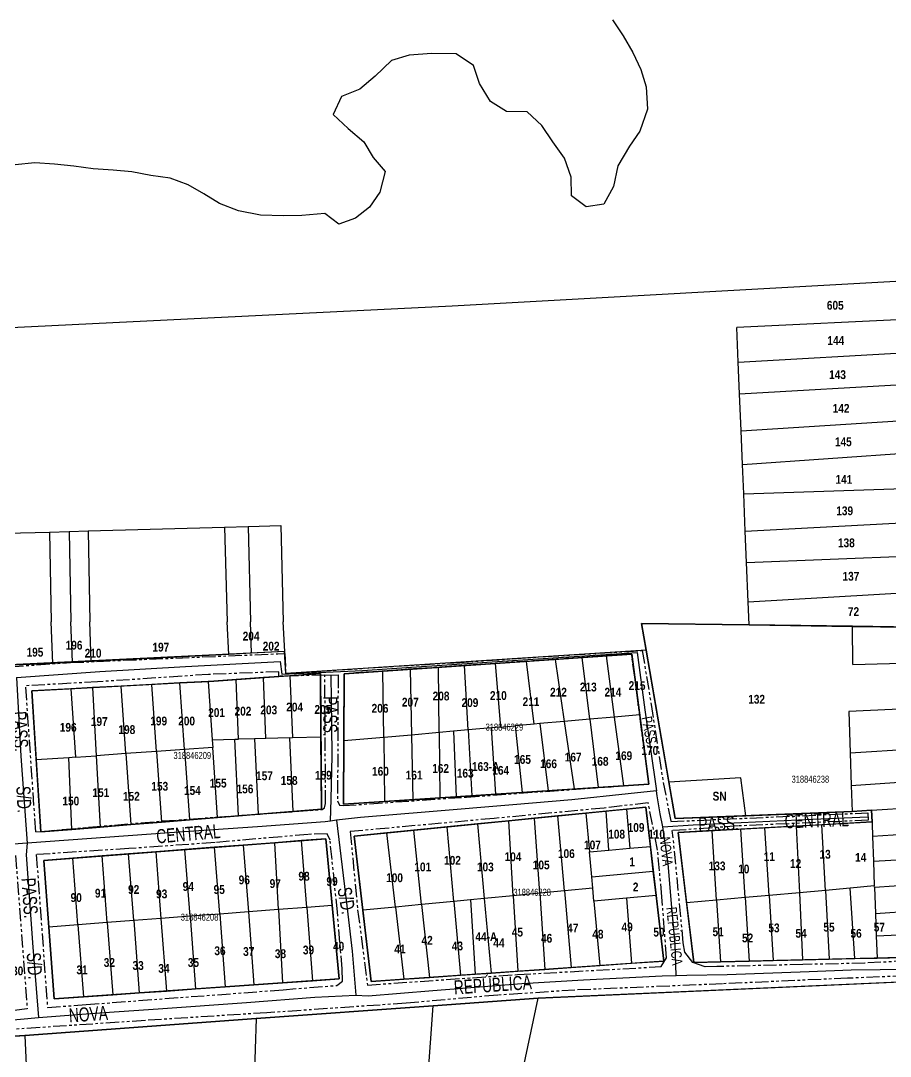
# Model space of a CAD drawing. Extents: x 204834 to 208707, y 4853033 to 4855981.
# Drawn here: x 206373.2 to 206620.5, y 4853595.8 to 4853890.3 of the extents above; entities that cross this region are included whole.
import ezdxf
from ezdxf.enums import TextEntityAlignment as Align

# ---------------------------------------------------------------- set-up
doc = ezdxf.new("R2010")
doc.units = 0
doc.header["$LTSCALE"] = 1.5
doc.header["$MEASUREMENT"] = 0
doc.linetypes.add('PHANTOMX2', pattern=[5, 2.5, -0.5, 0.5, -0.5, 0.5, -0.5])
for name, color, linetype in [('CD-MALHA-LOTES', 40, 'CONTINUOUS'), ('CD_TXT_QUADRA', 7, 'CONTINUOUS'), ('RU-QUADRAS', 6, 'CONTINUOUS'), ('SV-CAMINHO-TRILHA', 20, 'CONTINUOUS'), ('SV-EIXO-RUA-N-PAV', 6, 'CONTINUOUS'), ('SV-RUA-NAO-PAV-S-GUIA-C-GUIA', 7, 'PHANTOMX2'), ('SV-TXT-RUA-N-PAV-S-GUIA-C-GUIA', 7, 'CONTINUOUS'), ('Th_NmrPort', 7, 'CONTINUOUS')]:
    doc.layers.add(name, color=color, linetype=linetype)
doc.styles.add('3188-46-2D_TXT$0$Standard', font='ARIAL.TTF')
doc.styles.add('ARIAL', font='ARIAL.TTF')
doc.styles.get("Standard").update_dxf_attribs({"font": 'swisscbo.ttf'})

msp = doc.modelspace()

# ---------------------------------------------------------------- linework, layer by layer
at = {"layer": 'CD-MALHA-LOTES', "linetype": 'Continuous'}
for p, q in [((206495.93, 4853809.26), (206627.94, 4853816.58)), ((206337.54, 4853801.48), (206495.93, 4853809.26)), ((206577.27, 4853793.17), (206576.84, 4853803.05)), ((206577.27, 4853793.17), (206629.11, 4853796.2)), ((206577.64, 4853784.24), (206577.27, 4853793.17)), ((206577.64, 4853784.24), (206629.62, 4853787.19)), ((206578.09, 4853773.65), (206577.64, 4853784.24)), ((206578.09, 4853773.65), (206630.21, 4853777.03)), ((206578.49, 4853764.14), (206578.09, 4853773.65)), ((206578.49, 4853764.14), (206630.74, 4853767.71)), ((206578.84, 4853755.71), (206578.49, 4853764.14)), ((206578.84, 4853755.71), (206631.33, 4853757.55)), ((206579.29, 4853745.11), (206578.84, 4853755.71)), ((206392.35, 4853745.21), (206431.15, 4853746.31)), ((206431.15, 4853746.31), (206437.84, 4853746.5)), ((206431.15, 4853746.31), (206431.91, 4853719.34)), ((206437.84, 4853746.5), (206447.14, 4853746.76)), ((206437.84, 4853746.5), (206438.5, 4853719.34)), ((206447.14, 4853746.76), (206447.87, 4853719.34)), ((206579.29, 4853745.11), (206631.88, 4853747.99)), ((206369.04, 4853744.55), (206381.36, 4853744.9)), ((206381.36, 4853744.9), (206386.96, 4853745.06)), ((206381.36, 4853744.9), (206381.89, 4853719.34)), ((206386.96, 4853745.06), (206392.35, 4853745.21)), ((206386.96, 4853745.06), (206387.46, 4853719.34)), ((206392.35, 4853745.21), (206392.84, 4853719.34)), ((206579.66, 4853736.25), (206579.29, 4853745.11)), ((206579.66, 4853736.25), (206632.44, 4853738.31)), ((206580.13, 4853725.01), (206579.66, 4853736.25)), ((206580.13, 4853725.01), (206633.02, 4853728.09)), ((206580.41, 4853718.47), (206580.13, 4853725.01)), ((206382.31, 4853707.55), (206381.89, 4853719.34)), ((206387.89, 4853707.84), (206387.46, 4853719.34)), ((206393.26, 4853708.11), (206392.84, 4853719.34)), ((206432.37, 4853710.11), (206431.91, 4853719.34)), ((206438.83, 4853710.44), (206438.5, 4853719.34)), ((206448.27, 4853710.92), (206447.87, 4853719.34)), ((206580.41, 4853718.47), (206549.77, 4853718.87)), ((206549.77, 4853718.87), (206551.07, 4853711.32)), ((206609.79, 4853718.08), (206580.41, 4853718.47)), ((206633.65, 4853717.74), (206609.79, 4853718.08)), ((206609.9, 4853707.25), (206609.79, 4853718.08)), ((206432.37, 4853710.11), (206393.26, 4853708.11)), ((206438.83, 4853710.44), (206432.37, 4853710.11)), ((206448.27, 4853710.92), (206438.83, 4853710.44)), ((206448.56, 4853704.65), (206448.27, 4853710.92)), ((206551.07, 4853711.32), (206448.56, 4853704.65)), ((206546.98, 4853710.15), (206539.68, 4853709.65)), ((206549.25, 4853692.92), (206546.98, 4853710.15)), ((206551.07, 4853711.32), (206557.51, 4853673.78)), ((206382.31, 4853707.55), (206369.51, 4853706.9)), ((206387.89, 4853707.84), (206382.31, 4853707.55)), ((206393.26, 4853708.11), (206387.89, 4853707.84)), ((206508.16, 4853707.51), (206499.39, 4853706.91)), ((206517.05, 4853708.11), (206508.16, 4853707.51)), ((206508.16, 4853707.51), (206509.61, 4853689.41)), ((206525.19, 4853708.67), (206517.05, 4853708.11)), ((206519.24, 4853690.26), (206517.05, 4853708.11)), ((206532.91, 4853709.19), (206525.19, 4853708.67)), ((206525.19, 4853708.67), (206527.79, 4853691.02)), ((206539.68, 4853709.65), (206532.91, 4853709.19)), ((206535.06, 4853691.66), (206532.91, 4853709.19)), ((206539.68, 4853709.65), (206542, 4853692.28)), ((206609.9, 4853707.25), (206634.25, 4853707.92)), ((206449.77, 4853704.04), (206442.24, 4853703.5)), ((206458.46, 4853704.66), (206449.77, 4853704.04)), ((206449.77, 4853704.04), (206450.48, 4853686.42)), ((206458.59, 4853686.66), (206458.46, 4853704.66)), ((206465.22, 4853704.58), (206465.12, 4853685.47)), ((206476.22, 4853705.33), (206465.22, 4853704.58)), ((206483.97, 4853705.86), (206476.22, 4853705.33)), ((206476.45, 4853686.47), (206476.22, 4853705.33)), ((206491.99, 4853706.4), (206483.97, 4853705.86)), ((206483.97, 4853705.86), (206484.34, 4853687.17)), ((206499.39, 4853706.91), (206491.99, 4853706.4)), ((206492.18, 4853687.86), (206491.99, 4853706.4)), ((206500.44, 4853688.6), (206499.39, 4853706.91)), ((206401.78, 4853701.09), (206393.6, 4853700.66)), ((206410.5, 4853701.55), (206401.78, 4853701.09)), ((206403.11, 4853681.87), (206401.78, 4853701.09)), ((206418.47, 4853701.97), (206410.5, 4853701.55)), ((206411.81, 4853682.49), (206410.5, 4853701.55)), ((206426.53, 4853702.39), (206418.47, 4853701.97)), ((206419.78, 4853683.05), (206418.47, 4853701.97)), ((206426.76, 4853702.4), (206426.53, 4853702.39)), ((206426.53, 4853702.39), (206427.65, 4853685.77)), ((206434.49, 4853702.95), (206426.76, 4853702.4)), ((206442.24, 4853703.5), (206434.49, 4853702.95)), ((206435.17, 4853685.99), (206434.49, 4853702.95)), ((206442.93, 4853686.21), (206442.24, 4853703.5)), ((206387.44, 4853700.34), (206376.39, 4853699.76)), ((206376.39, 4853699.76), (206377.63, 4853680.07)), ((206393.6, 4853700.66), (206387.44, 4853700.34)), ((206387.44, 4853700.34), (206388.73, 4853680.86)), ((206393.6, 4853700.66), (206394.66, 4853681.28)), ((206542, 4853692.28), (206535.06, 4853691.66)), ((206549.25, 4853692.92), (206542, 4853692.28)), ((206542, 4853692.28), (206544.6, 4853672.75)), ((206551.85, 4853673.23), (206549.25, 4853692.92)), ((206634.89, 4853695.11), (206608.76, 4853693.82)), ((206608.76, 4853693.82), (206609.13, 4853682.06)), ((206509.61, 4853689.41), (206507.05, 4853689.18)), ((206509.61, 4853689.41), (206513.87, 4853689.79)), ((206519.24, 4853690.26), (206513.87, 4853689.79)), ((206513.87, 4853689.79), (206515.81, 4853670.84)), ((206520.87, 4853690.41), (206519.24, 4853690.26)), ((206527.79, 4853691.02), (206520.87, 4853690.41)), ((206520.87, 4853690.41), (206523.22, 4853671.33)), ((206535.06, 4853691.66), (206527.79, 4853691.02)), ((206527.79, 4853691.02), (206530.62, 4853671.82)), ((206535.06, 4853691.66), (206537.43, 4853672.27)), ((206449.7, 4853686.4), (206442.93, 4853686.21)), ((206449.7, 4853686.4), (206450.48, 4853686.42)), ((206450.71, 4853665.44), (206449.7, 4853686.4)), ((206450.48, 4853686.42), (206458.59, 4853686.66)), ((206458.74, 4853666.09), (206458.59, 4853686.66)), ((206476.45, 4853686.47), (206465.12, 4853685.47)), ((206484.34, 4853687.17), (206476.45, 4853686.47)), ((206476.45, 4853686.47), (206476.69, 4853668.24)), ((206492.18, 4853687.86), (206484.34, 4853687.17)), ((206484.34, 4853687.17), (206484.71, 4853668.78)), ((206496.24, 4853688.22), (206492.18, 4853687.86)), ((206492.18, 4853687.86), (206492.37, 4853669.28)), ((206500.44, 4853688.6), (206496.24, 4853688.22)), ((206496.24, 4853688.22), (206497.03, 4853669.59)), ((206507.05, 4853689.18), (206500.44, 4853688.6)), ((206500.44, 4853688.6), (206501.5, 4853669.89)), ((206508.35, 4853670.34), (206507.05, 4853689.18)), ((206427.79, 4853683.62), (206419.78, 4853683.05)), ((206427.65, 4853685.77), (206434.11, 4853685.96)), ((206427.65, 4853685.77), (206427.79, 4853683.62)), ((206429.14, 4853663.68), (206427.79, 4853683.62)), ((206434.11, 4853685.96), (206435.17, 4853685.99)), ((206435.16, 4853664.17), (206434.11, 4853685.96)), ((206439.73, 4853686.12), (206435.17, 4853685.99)), ((206442.93, 4853686.21), (206439.73, 4853686.12)), ((206439.73, 4853686.12), (206440.77, 4853664.63)), ((206465.12, 4853685.47), (206465.03, 4853667.47)), ((206609.13, 4853682.06), (206635.63, 4853683.81)), ((206386.84, 4853680.72), (206377.63, 4853680.07)), ((206388.73, 4853680.86), (206386.84, 4853680.72)), ((206387.71, 4853660.31), (206386.84, 4853680.72)), ((206388.73, 4853680.86), (206394.66, 4853681.28)), ((206403.11, 4853681.87), (206394.66, 4853681.28)), ((206394.66, 4853681.28), (206395.77, 4853660.97)), ((206411.81, 4853682.49), (206403.11, 4853681.87)), ((206403.11, 4853681.87), (206404.5, 4853661.68)), ((206419.78, 4853683.05), (206411.81, 4853682.49)), ((206411.81, 4853682.49), (206413.2, 4853662.39)), ((206419.78, 4853683.05), (206421.16, 4853663.03)), ((206609.13, 4853682.06), (206609.42, 4853672.84)), ((206377.63, 4853680.07), (206378.92, 4853659.6)), ((206577.98, 4853674.95), (206557.51, 4853673.78)), ((206579.41, 4853664.19), (206577.98, 4853674.95)), ((206609.42, 4853672.84), (206636.23, 4853674.62)), ((206523.22, 4853671.33), (206530.62, 4853671.82)), ((206530.62, 4853671.82), (206537.43, 4853672.27)), ((206537.43, 4853672.27), (206544.6, 4853672.75)), ((206544.6, 4853672.75), (206551.85, 4853673.23)), ((206557.51, 4853673.78), (206559.29, 4853663.43)), ((206609.42, 4853672.84), (206609.66, 4853665.39)), ((206476.69, 4853668.24), (206484.71, 4853668.78)), ((206484.71, 4853668.78), (206492.37, 4853669.28)), ((206492.37, 4853669.28), (206497.03, 4853669.59)), ((206497.03, 4853669.59), (206501.5, 4853669.89)), ((206501.5, 4853669.89), (206508.35, 4853670.34)), ((206508.35, 4853670.34), (206515.81, 4853670.84)), ((206515.81, 4853670.84), (206523.22, 4853671.33)), ((206450.71, 4853665.44), (206458.74, 4853666.09)), ((206465.03, 4853667.47), (206476.69, 4853668.24)), ((206545.53, 4853666.09), (206539.74, 4853665.51)), ((206550.99, 4853666.63), (206545.53, 4853666.09)), ((206545.53, 4853666.09), (206546.45, 4853654.99)), ((206552.29, 4853655.5), (206550.99, 4853666.63)), ((206609.66, 4853665.39), (206615.22, 4853665.76)), ((206615.22, 4853665.76), (206636.72, 4853667.18)), ((206615.22, 4853665.76), (206615.34, 4853662.45)), ((206413.2, 4853662.39), (206421.16, 4853663.03)), ((206421.16, 4853663.03), (206429.14, 4853663.68)), ((206429.14, 4853663.68), (206435.16, 4853664.17)), ((206435.16, 4853664.17), (206440.77, 4853664.63)), ((206440.77, 4853664.63), (206450.71, 4853665.44)), ((206519.36, 4853663.49), (206512.03, 4853662.76)), ((206526, 4853664.15), (206519.36, 4853663.49)), ((206520.8, 4853642.2), (206519.36, 4853663.49)), ((206533.94, 4853664.94), (206526, 4853664.15)), ((206527.86, 4853642.87), (206526, 4853664.15)), ((206539.74, 4853665.51), (206533.94, 4853664.94)), ((206533.94, 4853664.94), (206534.94, 4853653.98)), ((206540.48, 4853654.46), (206539.74, 4853665.51)), ((206559.29, 4853663.43), (206579.41, 4853664.19)), ((206579.41, 4853664.19), (206609.66, 4853665.39)), ((206378.92, 4853659.6), (206387.71, 4853660.31)), ((206387.71, 4853660.31), (206395.77, 4853660.97)), ((206395.77, 4853660.97), (206404.5, 4853661.68)), ((206404.5, 4853661.68), (206413.2, 4853662.39)), ((206484.99, 4853660.07), (206477.3, 4853659.31)), ((206494.44, 4853661.01), (206484.99, 4853660.07)), ((206487.23, 4853638.97), (206484.99, 4853660.07)), ((206503.11, 4853661.87), (206494.44, 4853661.01)), ((206496.37, 4853639.85), (206494.44, 4853661.01)), ((206512.03, 4853662.76), (206503.11, 4853661.87)), ((206503.11, 4853661.87), (206505.04, 4853640.68)), ((206513.29, 4853641.47), (206512.03, 4853662.76)), ((206569.87, 4853659.97), (206560.2, 4853659.44)), ((206578.04, 4853660.41), (206569.87, 4853659.97)), ((206571.11, 4853640.18), (206569.87, 4853659.97)), ((206584.83, 4853660.79), (206578.04, 4853660.41)), ((206579.26, 4853640.92), (206578.04, 4853660.41)), ((206593.75, 4853661.27), (206584.83, 4853660.79)), ((206586.03, 4853641.53), (206584.83, 4853660.79)), ((206601.01, 4853661.67), (206593.75, 4853661.27)), ((206593.75, 4853661.27), (206594.66, 4853642.32)), ((206615.34, 4853662.45), (206601.01, 4853661.67)), ((206602.06, 4853642.99), (206601.01, 4853661.67)), ((206615.34, 4853662.45), (206615.36, 4853662.03)), ((206615.36, 4853662.03), (206615.49, 4853658.3)), ((206453.09, 4853657.13), (206445.5, 4853656.55)), ((206460.01, 4853657.66), (206453.09, 4853657.13)), ((206454.54, 4853638.14), (206453.09, 4853657.13)), ((206461.81, 4853638.69), (206460.01, 4853657.66)), ((206477.3, 4853659.31), (206468.06, 4853658.39)), ((206468.06, 4853658.39), (206470.51, 4853637.36)), ((206479.77, 4853638.25), (206477.3, 4853659.31)), ((206560.2, 4853659.44), (206562.59, 4853639.41)), ((206637.21, 4853659.68), (206615.49, 4853658.3)), ((206615.49, 4853658.3), (206615.74, 4853651.31)), ((206411.61, 4853653.95), (206403.88, 4853653.36)), ((206419.91, 4853654.59), (206411.61, 4853653.95)), ((206411.61, 4853653.95), (206413.06, 4853634.99)), ((206428.34, 4853655.23), (206419.91, 4853654.59)), ((206421.36, 4853635.62), (206419.91, 4853654.59)), ((206436.49, 4853655.86), (206428.34, 4853655.23)), ((206429.79, 4853636.26), (206428.34, 4853655.23)), ((206445.5, 4853656.55), (206436.49, 4853655.86)), ((206436.49, 4853655.86), (206437.94, 4853636.88)), ((206446.54, 4853637.53), (206445.5, 4853656.55)), ((206534.94, 4853653.98), (206540.48, 4853654.46)), ((206535.59, 4853646.83), (206534.94, 4853653.98)), ((206540.48, 4853654.46), (206546.45, 4853654.99)), ((206546.45, 4853654.99), (206552.29, 4853655.5)), ((206553.12, 4853648.4), (206552.29, 4853655.5)), ((206388.03, 4853652.14), (206379.78, 4853651.51)), ((206379.78, 4853651.51), (206381.2, 4853632.56)), ((206396.35, 4853652.78), (206388.03, 4853652.14)), ((206389.48, 4853633.19), (206388.03, 4853652.14)), ((206403.88, 4853653.36), (206396.35, 4853652.78)), ((206397.8, 4853633.82), (206396.35, 4853652.78)), ((206405.33, 4853634.4), (206403.88, 4853653.36)), ((206615.74, 4853651.31), (206637.67, 4853652.61)), ((206615.74, 4853651.31), (206615.98, 4853644.25)), ((206535.59, 4853646.83), (206553.12, 4853648.4)), ((206553.93, 4853641.48), (206553.12, 4853648.4)), ((206535.88, 4853643.65), (206535.59, 4853646.83)), ((206616.01, 4853643.87), (206638.13, 4853645.48)), ((206520.8, 4853642.2), (206513.29, 4853641.47)), ((206527.86, 4853642.87), (206520.8, 4853642.2)), ((206520.8, 4853642.2), (206522.27, 4853620.52)), ((206535.88, 4853643.65), (206527.86, 4853642.87)), ((206527.86, 4853642.87), (206529.76, 4853621.04)), ((206536.21, 4853639.94), (206535.88, 4853643.65)), ((206594.66, 4853642.32), (206586.03, 4853641.53)), ((206602.06, 4853642.99), (206594.66, 4853642.32)), ((206594.66, 4853642.32), (206595.58, 4853623.21)), ((206609.14, 4853643.63), (206602.06, 4853642.99)), ((206602.06, 4853642.99), (206603.17, 4853623.4)), ((206615.98, 4853644.25), (206609.14, 4853643.63)), ((206610.4, 4853623.57), (206609.14, 4853643.63)), ((206616.01, 4853643.87), (206615.98, 4853644.25)), ((206616.01, 4853643.87), (206616.29, 4853636.39)), ((206496.37, 4853639.85), (206487.23, 4853638.97)), ((206501.14, 4853640.31), (206496.37, 4853639.85)), ((206496.37, 4853639.85), (206498.28, 4853618.83)), ((206505.04, 4853640.68), (206501.14, 4853640.31)), ((206501.14, 4853640.31), (206502.48, 4853619.13)), ((206513.29, 4853641.47), (206505.04, 4853640.68)), ((206505.04, 4853640.68), (206506.97, 4853619.44)), ((206513.29, 4853641.47), (206514.56, 4853619.98)), ((206545.49, 4853640.75), (206536.21, 4853639.94)), ((206536.21, 4853639.94), (206537.88, 4853621.61)), ((206553.93, 4853641.48), (206545.49, 4853640.75)), ((206545.49, 4853640.75), (206546.96, 4853622.25)), ((206556.1, 4853622.89), (206553.93, 4853641.48)), ((206571.11, 4853640.18), (206562.59, 4853639.41)), ((206562.59, 4853639.41), (206564.62, 4853622.46)), ((206579.26, 4853640.92), (206571.11, 4853640.18)), ((206571.11, 4853640.18), (206572.21, 4853622.64)), ((206586.03, 4853641.53), (206579.26, 4853640.92)), ((206579.26, 4853640.92), (206580.39, 4853622.84)), ((206586.03, 4853641.53), (206587.19, 4853623.01)), ((206437.94, 4853636.88), (206429.79, 4853636.26)), ((206446.54, 4853637.53), (206437.94, 4853636.88)), ((206437.94, 4853636.88), (206439.53, 4853616.12)), ((206454.54, 4853638.14), (206446.54, 4853637.53)), ((206446.54, 4853637.53), (206447.67, 4853616.7)), ((206461.81, 4853638.69), (206454.54, 4853638.14)), ((206454.54, 4853638.14), (206456.14, 4853617.3)), ((206463.79, 4853617.84), (206461.81, 4853638.69)), ((206479.77, 4853638.25), (206470.51, 4853637.36)), ((206470.51, 4853637.36), (206472.87, 4853617.05)), ((206487.23, 4853638.97), (206479.77, 4853638.25)), ((206479.77, 4853638.25), (206482.19, 4853617.7)), ((206487.23, 4853638.97), (206489.44, 4853618.21)), ((206616.29, 4853636.39), (206638.63, 4853637.97)), ((206616.29, 4853636.39), (206616.52, 4853630.09)), ((206397.8, 4853633.82), (206389.48, 4853633.19)), ((206405.33, 4853634.4), (206397.8, 4853633.82)), ((206397.8, 4853633.82), (206399.37, 4853613.28)), ((206413.06, 4853634.99), (206405.33, 4853634.4)), ((206405.33, 4853634.4), (206406.91, 4853613.81)), ((206421.36, 4853635.62), (206413.06, 4853634.99)), ((206413.06, 4853634.99), (206414.64, 4853614.36)), ((206429.79, 4853636.26), (206421.36, 4853635.62)), ((206421.36, 4853635.62), (206422.94, 4853614.95)), ((206429.79, 4853636.26), (206431.38, 4853615.54)), ((206389.48, 4853633.19), (206381.2, 4853632.56)), ((206381.2, 4853632.56), (206382.74, 4853612.1)), ((206389.48, 4853633.19), (206391.05, 4853612.69)), ((206616.52, 4853630.09), (206639.07, 4853631.12)), ((206616.52, 4853630.09), (206616.75, 4853623.73)), ((206529.76, 4853621.04), (206537.88, 4853621.61)), ((206537.88, 4853621.61), (206546.96, 4853622.25)), ((206546.96, 4853622.25), (206556.1, 4853622.89)), ((206564.62, 4853622.46), (206572.21, 4853622.64)), ((206572.21, 4853622.64), (206580.39, 4853622.84)), ((206580.39, 4853622.84), (206587.19, 4853623.01)), ((206587.19, 4853623.01), (206595.58, 4853623.21)), ((206595.58, 4853623.21), (206603.17, 4853623.4)), ((206603.17, 4853623.4), (206610.4, 4853623.57)), ((206610.4, 4853623.57), (206616.75, 4853623.73)), ((206616.75, 4853623.73), (206639.52, 4853624.28)), ((206489.44, 4853618.21), (206498.28, 4853618.83)), ((206498.28, 4853618.83), (206502.48, 4853619.13)), ((206502.48, 4853619.13), (206506.97, 4853619.44)), ((206506.97, 4853619.44), (206514.56, 4853619.98)), ((206514.56, 4853619.98), (206522.27, 4853620.52)), ((206522.27, 4853620.52), (206529.76, 4853621.04)), ((206431.38, 4853615.54), (206439.53, 4853616.12)), ((206439.53, 4853616.12), (206447.67, 4853616.7)), ((206447.67, 4853616.7), (206456.14, 4853617.3)), ((206456.14, 4853617.3), (206463.79, 4853617.84)), ((206472.87, 4853617.05), (206482.19, 4853617.7)), ((206482.19, 4853617.7), (206489.44, 4853618.21)), ((206640.38, 4853617.69), (206520.4, 4853612.31)), ((206391.05, 4853612.69), (206399.37, 4853613.28)), ((206399.37, 4853613.28), (206406.91, 4853613.81)), ((206406.91, 4853613.81), (206414.64, 4853614.36)), ((206414.64, 4853614.36), (206422.94, 4853614.95)), ((206422.94, 4853614.95), (206431.38, 4853615.54)), ((206382.74, 4853612.1), (206391.05, 4853612.69)), ((206490.54, 4853610.16), (206440.12, 4853606.51)), ((206488.3, 4853580.18), (206490.54, 4853610.16)), ((206520.4, 4853612.31), (206490.54, 4853610.16)), ((206513.54, 4853580.56), (206520.4, 4853612.31)), ((206440.12, 4853606.51), (206374.36, 4853601.74)), ((206440.12, 4853606.51), (206438.61, 4853559.53)), ((206374.36, 4853601.74), (206322.32, 4853598.19)), ((206374.36, 4853601.74), (206376.42, 4853554.38))]:
    msp.add_line(p, q, dxfattribs=at)
msp.add_lwpolyline([(206628.57, 4853805.53), (206576.84, 4853803.05)], dxfattribs=at)
at = {"layer": 'RU-QUADRAS', "linetype": 'Continuous'}
msp.add_lwpolyline([(206633.65, 4853717.74), (206549.76, 4853718.86), (206551.06, 4853711.32), (206448.56, 4853704.65), (206448.26, 4853710.92), (206199.83, 4853698.87), (206199.83, 4853697.88), (206110.89, 4853695.23, -0.01415), (206115.51, 4853783.8, -0.021221), (206176.68, 4853786.57), (206189.66, 4853785.22, -0.009481), (206338.08, 4853794.43), (206337.72, 4853801.49, -0.004436), (206112.8, 4853789.75), (206114.58, 4853968.5)], format="xyb", dxfattribs=at)
for points in [[(206549.76, 4853718.86), (206580.38, 4853718.47), (206609.79, 4853718.07), (206633.65, 4853717.74), (206634.25, 4853707.92), (206634.89, 4853695.11), (206635.63, 4853683.81), (206636.23, 4853674.62), (206636.72, 4853667.18), (206637.21, 4853659.68), (206637.67, 4853652.61), (206638.13, 4853645.48), (206638.63, 4853637.97), (206639.07, 4853631.12), (206639.52, 4853624.28), (206564.62, 4853622.46), (206560.2, 4853659.44), (206615.34, 4853662.45), (206615.22, 4853665.76), (206609.66, 4853665.39), (206559.29, 4853663.43), (206551.06, 4853711.32), (206549.76, 4853718.86)], [(206465.03, 4853667.47), (206465.22, 4853704.58), (206546.98, 4853710.15), (206551.85, 4853673.23), (206465.03, 4853667.47)], [(206376.39, 4853699.76), (206418.47, 4853701.97), (206426.76, 4853702.4), (206458.46, 4853704.66), (206458.74, 4853666.09), (206378.92, 4853659.6), (206376.39, 4853699.76)], [(206468.06, 4853658.39), (206550.99, 4853666.63), (206556.1, 4853622.89), (206472.87, 4853617.05), (206468.06, 4853658.39)], [(206379.78, 4853651.51), (206460.01, 4853657.66), (206463.79, 4853617.84), (206382.74, 4853612.1), (206381.2, 4853632.56), (206379.78, 4853651.51)]]:
    msp.add_lwpolyline(points, close=True, dxfattribs=at)
msp.add_lwpolyline([(206298.11, 4853590.14), (206298, 4853595.86), (206310.38, 4853596.25), (206321.56, 4853596.6), (206322.32, 4853598.19), (206374.36, 4853601.74), (206440.12, 4853606.51), (206490.54, 4853610.16), (206520.4, 4853612.32), (206640.38, 4853617.69)], dxfattribs=at)
at = {"layer": 'SV-CAMINHO-TRILHA'}
msp.add_lwpolyline([(206541.5, 4853890.51), (206544.51, 4853886.05), (206547.25, 4853881.28), (206549.56, 4853876.45), (206551.06, 4853871.53), (206551.51, 4853865.14), (206549.3, 4853858.91), (206546.38, 4853854.65), (206542.99, 4853849.06), (206541.79, 4853843.2), (206539.05, 4853838.14), (206534.02, 4853837.34), (206529.82, 4853840.47), (206529.78, 4853845.83), (206527.83, 4853851.21), (206524.57, 4853855.89), (206521.43, 4853860.5), (206517.2, 4853864.38), (206511.35, 4853864.48), (206506.77, 4853867.29), (206503.64, 4853872.42), (206501.99, 4853877.6), (206497.04, 4853880.9), (206490.17, 4853880.97), (206483.71, 4853880.52), (206478.67, 4853878.97), (206474.01, 4853874.53), (206469.66, 4853870.81), (206464.43, 4853868.71), (206462.06, 4853863.67), (206466.36, 4853859.63), (206470.8, 4853855.89), (206473.44, 4853851.45), (206476.85, 4853847.41), (206475.33, 4853841.54), (206472.35, 4853837.29), (206468.42, 4853834.18), (206463.65, 4853832.42), (206459.65, 4853835.52), (206453.16, 4853834.91), (206447.93, 4853834.86), (206441.43, 4853835.02), (206435.11, 4853836.26), (206429.71, 4853838.37), (206425.32, 4853841.05), (206420.83, 4853843.59), (206415.67, 4853845.49), (206410.22, 4853846.33), (206404.82, 4853847.36), (206399.45, 4853847.8), (206393.81, 4853848.21), (206388.3, 4853848.9), (206382.81, 4853849.53), (206377.19, 4853849.92), (206371.58, 4853849.36)], dxfattribs=at)
at = {"layer": 'SV-EIXO-RUA-N-PAV'}
for points in [[(206371.96, 4853703.55), (206395.66, 4853705.21), (206420.07, 4853706.63), (206447.03, 4853708.06), (206447.42, 4853704.43), (206470.4, 4853705.51), (206484.35, 4853706.49), (206504.43, 4853707.82), (206524.61, 4853709.09), (206548.57, 4853710.67), (206550.73, 4853694.36), (206554.07, 4853671.33)], [(206461.26, 4853662.7), (206461.51, 4853668.88), (206461.8, 4853681.23), (206461.65, 4853689.88), (206461.51, 4853704.29)], [(206371.96, 4853703.55), (206373.24, 4853681.17), (206374.99, 4853656.45), (206374.71, 4853653.1), (206376.64, 4853626.82), (206378.29, 4853606.83)], [(206559.61, 4853618.76), (206559.3, 4853627.58), (206558.45, 4853636.94), (206557.31, 4853650.57), (206555.81, 4853661.01), (206555.04, 4853664.76), (206554.19, 4853669.87), (206554.07, 4853671.33), (206545.96, 4853670.44), (206529.92, 4853668.74), (206513.17, 4853667.32), (206489.33, 4853665.33), (206469.85, 4853663.67), (206463.05, 4853662.95), (206461.26, 4853662.7), (206459.81, 4853662.49), (206440.51, 4853661.07), (206415.53, 4853659.37), (206374.99, 4853656.45), (206356.91, 4853655.11)], [(206463.05, 4853662.95), (206463.92, 4853655.11), (206466.2, 4853636.23), (206467.47, 4853625.66), (206468.47, 4853613.17)], [(206555.81, 4853661.01), (206564.49, 4853661.65), (206578.1, 4853662.29), (206598.46, 4853663.2), (206614.13, 4853663.93)], [(206361.78, 4853605.32), (206378.29, 4853606.83), (206394.28, 4853608.02), (206412.27, 4853609.32), (206437.44, 4853611.09), (206456.85, 4853612.58), (206468.47, 4853613.17), (206472, 4853612.98), (206490.45, 4853614.5), (206515.71, 4853616.47), (206533.26, 4853617.55), (206555.68, 4853618.64), (206559.61, 4853618.76), (206562.61, 4853618.85), (206574.09, 4853619.07), (206597.49, 4853619.94), (206609.4, 4853620.37), (206625.87, 4853620.59)]]:
    msp.add_lwpolyline(points, dxfattribs=at)
at = {"layer": 'SV-RUA-NAO-PAV-S-GUIA-C-GUIA'}
for points in [[(206107.36, 4853694.4), (206109.68, 4853692.62), (206123.72, 4853693.48), (206173.38, 4853695.6), (206199.47, 4853696.41), (206239.46, 4853698.38), (206301.36, 4853702.41), (206347.79, 4853705.06), (206387.36, 4853707.77), (206446.34, 4853710.28), (206448.31, 4853710.37), (206448.56, 4853704.65), (206472.17, 4853706.25), (206498.05, 4853707.82), (206522.5, 4853709.49), (206549.95, 4853711.16), (206552.5, 4853695.89), (206555.91, 4853673.7)], [(206377.48, 4853659.64), (206413.64, 4853662.73), (206458.94, 4853665.95), (206459.6, 4853666.48), (206459.89, 4853667.69), (206459.7, 4853704.19), (206463.46, 4853704.28), (206463.3, 4853668.46), (206463.82, 4853667.26), (206464.9, 4853667.08), (206499.98, 4853669.53), (206549.2, 4853673.05), (206551.85, 4853673.23), (206548.77, 4853696.18), (206546.98, 4853710.15), (206525.59, 4853708.7), (206497.65, 4853706.84), (206465.22, 4853704.58)], [(206459.7, 4853704.19), (206446.64, 4853703.89), (206446.63, 4853705.15), (206426.62, 4853704.39), (206395.04, 4853702.29), (206374.61, 4853701.17)], [(206377.48, 4853659.64), (206374.61, 4853701.17)], [(206555.91, 4853673.7), (206558.12, 4853662.56)], [(206558.12, 4853662.56), (206614.11, 4853665.05), (206614.21, 4853662.94), (206577.39, 4853661.31), (206558.51, 4853659.97)], [(206642.69, 4853624.67), (206640.31, 4853623.72), (206613.3, 4853622.29), (206595.69, 4853621.9), (206571.23, 4853621.32), (206567.87, 4853621.28), (206564.36, 4853622.44), (206562.12, 4853625.42), (206561.64, 4853628.02), (206558.78, 4853657.97), (206558.51, 4853659.97)], [(206371.73, 4853652.89), (206375.04, 4853609.28), (206350.7, 4853606.26), (206294.04, 4853602.74)], [(206644.07, 4853617.07), (206642.65, 4853618.67), (206639.94, 4853619.24), (206608.33, 4853618), (206572.79, 4853616.41), (206530.81, 4853614.62), (206508.87, 4853613.2), (206482.87, 4853610.9), (206443.16, 4853608.16), (206408.64, 4853605.98), (206362.05, 4853602.86), (206321.27, 4853599.29), (206319.93, 4853597.8), (206297.97, 4853597.01)]]:
    msp.add_lwpolyline(points, dxfattribs=at)
for points in [[(206469.02, 4853637.41), (206471.8, 4853616.07), (206514.49, 4853619.03), (206555.39, 4853621.3), (206556.9, 4853623.76), (206555.56, 4853641.11), (206554.34, 4853654.39), (206551.67, 4853667.88), (206539.16, 4853666.4), (206507.83, 4853663.44), (206466.91, 4853659.7)], [(206377.63, 4853653.17), (206380.79, 4853609.71), (206391.76, 4853610.49), (206447.84, 4853614.74), (206463.13, 4853615.94), (206464.74, 4853617.12), (206464.63, 4853620.66), (206463.26, 4853636.88), (206461.17, 4853657.27), (206460.37, 4853659.08), (206454.99, 4853658.9), (206428.49, 4853656.59), (206403.98, 4853654.87)]]:
    msp.add_lwpolyline(points, close=True, dxfattribs=at)

# ---------------------------------------------------------------- texts
at = {"layer": 'CD_TXT_QUADRA', "linetype": 'Continuous', "style": 'ARIAL', "width": 0.7}
for s, p in [('318846229', (206510.76, 4853689.42)), ('318846209', (206421.99, 4853681.36)), ('318846238', (206597.79, 4853674.6)), ('318846228', (206518.65, 4853642.44)), ('318846208', (206424.05, 4853635.37))]:
    msp.add_text(s, height=2, dxfattribs=at).set_placement(p, align=Align.MIDDLE)
at = {"layer": 'SV-TXT-RUA-N-PAV-S-GUIA-C-GUIA', "width": 0.7}
for s, height, rotation, style, p in [('PASS.            ', 4, 270, 'ARIAL', (206459.26, 4853698.22)), ('PASS.         S/D.', 4, 273, 'ARIAL', (206370.81, 4853693.82)), ('PASS.', 3, 281, 'ARIAL', (206549.71, 4853692.13)), ('PASS.            CENTRAL', 4, 2, 'ARIAL', (206565.99, 4853659.76)), ('CENTRAL', 4, 5, 'ARIAL', (206411.95, 4853656.3)), ('NOVA ', 3, 276, 'ARIAL', (206554.89, 4853658.04)), ('PASS.         S/D.', 4, 274, 'ARIAL', (206373.38, 4853646.41)), ('S/D.', 4, 280, 'ARIAL', (206463.24, 4853643.48)), ('REPÚBLICA', 3, 276, 'ARIAL', (206556.78, 4853638.09)), ('REPÚBLICA', 4, 4, '3188-46-2D_TXT$0$Standard', (206496.53, 4853613.36)), ('NOVA', 4, 4, '3188-46-2D_TXT$0$Standard', (206387.04, 4853605.4))]:
    msp.add_text(s, height=height, rotation=rotation, dxfattribs=dict(at, style=style)).set_placement(p)
at = {"layer": 'Th_NmrPort', "color": 1}
for s, p in [('605', (206602.48, 4853809.37)), ('144', (206602.64, 4853799.35)), ('143', (206603.13, 4853789.65)), ('142', (206604.13, 4853780.05)), ('145', (206604.78, 4853770.55)), ('141', (206604.94, 4853759.85)), ('139', (206605.16, 4853750.93)), ('138', (206605.64, 4853741.83)), ('137', (206606.93, 4853732.31)), ('72', (206608.47, 4853722.27)), ('204', (206436.33, 4853715.28)), ('196', (206385.97, 4853712.72)), ('197', (206410.66, 4853712.15)), ('202', (206442.03, 4853712.44)), ('195', (206374.85, 4853710.72)), ('210', (206391.39, 4853710.44)), ('213', (206532.24, 4853700.82)), ('215', (206546.11, 4853701.22)), ('208', (206490.36, 4853698.26)), ('210', (206506.65, 4853698.39)), ('212', (206523.75, 4853699.34)), ('214', (206539.24, 4853699.34)), ('132', (206580.11, 4853697.33)), ('202', (206434.01, 4853693.95)), ('203', (206441.36, 4853694.3)), ('204', (206448.71, 4853695.12)), ('205', (206456.74, 4853694.44)), ('206', (206472.99, 4853694.76)), ('207', (206481.61, 4853696.51)), ('209', (206498.57, 4853696.37)), ('211', (206515.94, 4853696.64)), ('197', (206393.14, 4853691)), ('199', (206410.05, 4853691.15)), ('200', (206417.98, 4853691.15)), ('201', (206426.51, 4853693.54)), ('196', (206384.31, 4853689.35)), ('198', (206400.99, 4853688.7)), ('170', (206549.74, 4853682.77)), ('165', (206513.52, 4853680.22)), ('167', (206527.93, 4853680.89)), ('168', (206535.6, 4853679.68)), ('169', (206542.34, 4853681.29)), ('160', (206473.13, 4853676.85)), ('162', (206490.23, 4853677.66)), ('163', (206497.23, 4853676.31)), ('163-A', (206501.54, 4853678.2)), ('164', (206507.33, 4853677.12)), ('166', (206520.93, 4853679)), ('155', (206426.96, 4853673.49)), ('157', (206440.13, 4853675.58)), ('158', (206447.16, 4853674.24)), ('159', (206456.89, 4853675.73)), ('161', (206482.69, 4853675.77)), ('151', (206393.59, 4853670.79)), ('153', (206410.35, 4853672.59)), ('154', (206419.63, 4853671.39)), ('156', (206434.59, 4853671.84)), ('150', (206385.06, 4853668.4)), ('152', (206402.27, 4853669.75)), ('SN', (206569.97, 4853669.78)), ('108', (206540.29, 4853658.97)), ('109', (206545.83, 4853660.87)), ('110', (206551.66, 4853658.97)), ('107', (206533.43, 4853655.91)), ('106', (206525.99, 4853653.43)), ('13', (206600.39, 4853653.25)), ('102', (206493.61, 4853651.53)), ('104', (206510.82, 4853652.55)), ('105', (206518.84, 4853650.22)), ('1', (206546.27, 4853651.09)), ('133', (206568.87, 4853649.94)), ('11', (206584.52, 4853652.59)), ('12', (206592.01, 4853650.61)), ('14', (206610.52, 4853652.37)), ('98', (206452.18, 4853647)), ('101', (206485.15, 4853649.64)), ('103', (206502.95, 4853649.64)), ('10', (206577.25, 4853649.06)), ('94', (206419.25, 4853644.07)), ('96', (206435.19, 4853645.96)), ('97', (206444, 4853644.91)), ('99', (206460.15, 4853645.54)), ('100', (206477.13, 4853646.57)), ('2', (206547.29, 4853643.95)), ('90', (206387.38, 4853640.92)), ('91', (206394.3, 4853642.18)), ('92', (206403.73, 4853643.23)), ('93', (206411.7, 4853641.97)), ('95', (206428.06, 4853643.23)), ('47', (206528.62, 4853632.28)), ('49', (206544.08, 4853632.57)), ('53', (206585.84, 4853632.31)), ('55', (206601.49, 4853632.53)), ('57', (206615.81, 4853632.53)), ('44-A', (206502.51, 4853629.8)), ('45', (206512.86, 4853631.11)), ('46', (206521.18, 4853629.36)), ('48', (206535.76, 4853630.53)), ('50', (206553.12, 4853631.11)), ('51', (206569.97, 4853631.21)), ('52', (206578.35, 4853629.45)), ('54', (206593.55, 4853630.77)), ('56', (206609.2, 4853630.77)), ('40', (206462.03, 4853627.08)), ('41', (206479.46, 4853626.3)), ('42', (206487.19, 4853628.78)), ('43', (206495.8, 4853627.17)), ('44', (206507.61, 4853628.05)), ('36', (206428.27, 4853625.82)), ('37', (206436.45, 4853625.61)), ('38', (206445.47, 4853624.98)), ('39', (206453.44, 4853626.03)), ('31', (206389.05, 4853620.37)), ('32', (206396.81, 4853622.47)), ('33', (206404.99, 4853621.63)), ('34', (206412.33, 4853620.79)), ('35', (206420.72, 4853622.47)), ('30', (206370.74, 4853620.08))]:
    msp.add_text(s, height=2.5, dxfattribs=at).set_placement(p, align=Align.MIDDLE_LEFT)

doc.saveas('drawing.dxf')
